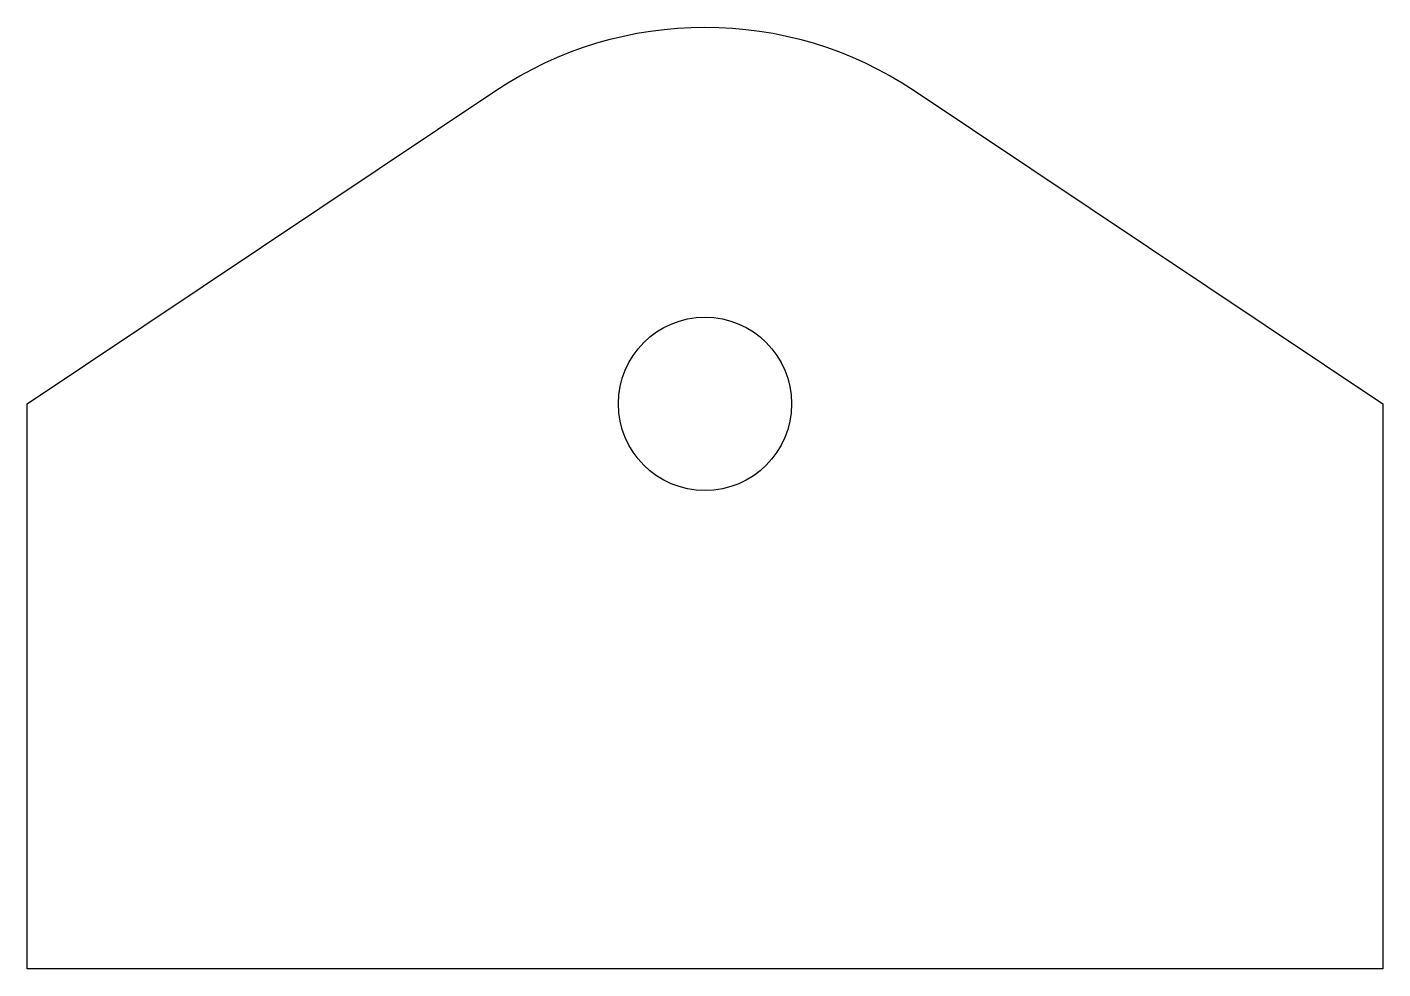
# Model space of a CAD drawing. Extents: x 0 to 360, y 0 to 250.
import ezdxf

# ---------------------------------------------------------------- set-up
doc = ezdxf.new("R2010")
doc.units = 0
doc.layers.get('0').update_dxf_attribs({"color": 2, "linetype": 'CONTINUOUS'})

msp = doc.modelspace()

# ---------------------------------------------------------------- linework, layer by layer
at = {"color": 2, "linetype": 'CONTINUOUS'}
for points in [[(0, 0), (0, 150), (124.44, 233.15, -0.303366), (235.56, 233.15), (360, 150), (360, 0)], [(157, 150, -1), (203, 150, -1)]]:
    msp.add_lwpolyline(points, format="xyb", close=True, dxfattribs=at)

doc.saveas('drawing.dxf')
